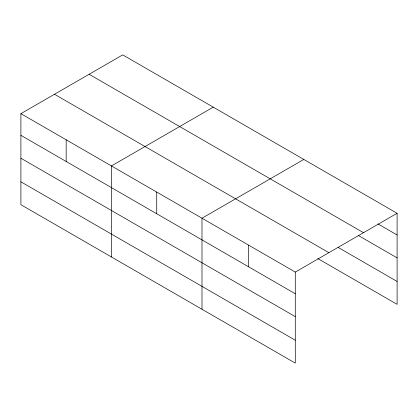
<?xml version="1.0" encoding="UTF-8"?>
<svg xmlns="http://www.w3.org/2000/svg" width="418" height="418" viewBox="0 0 418 418"><rect width="100%" height="100%" fill="white"/><g stroke="black" fill="none" stroke-linecap="round" stroke-linejoin="round"><path stroke-width="0.63" d="M20.9 113.659L295.286 272.076L295.286 363.122L20.9 204.705L20.9 113.659L122.714 54.878L397.1 213.295L397.1 304.341L317.858 258.59M213.264 107.154L111.449 165.936L111.449 256.981M303.808 159.436L201.993 218.217L201.993 309.257M295.286 272.076L397.1 213.295M377.992 223.938L397.1 234.973M89.118 74.279L363.503 232.69M358.32 235.475L397.1 257.864M338.089 247.378L397.1 281.45M54.497 94.264L328.882 252.676M20.9 135.338L295.286 293.755M20.9 158.229L295.286 316.645M20.9 181.814L295.286 340.231M248.642 245.147L248.642 266.82M156.719 192.076L156.719 213.755M66.175 139.8L66.175 161.473"/></g></svg>
